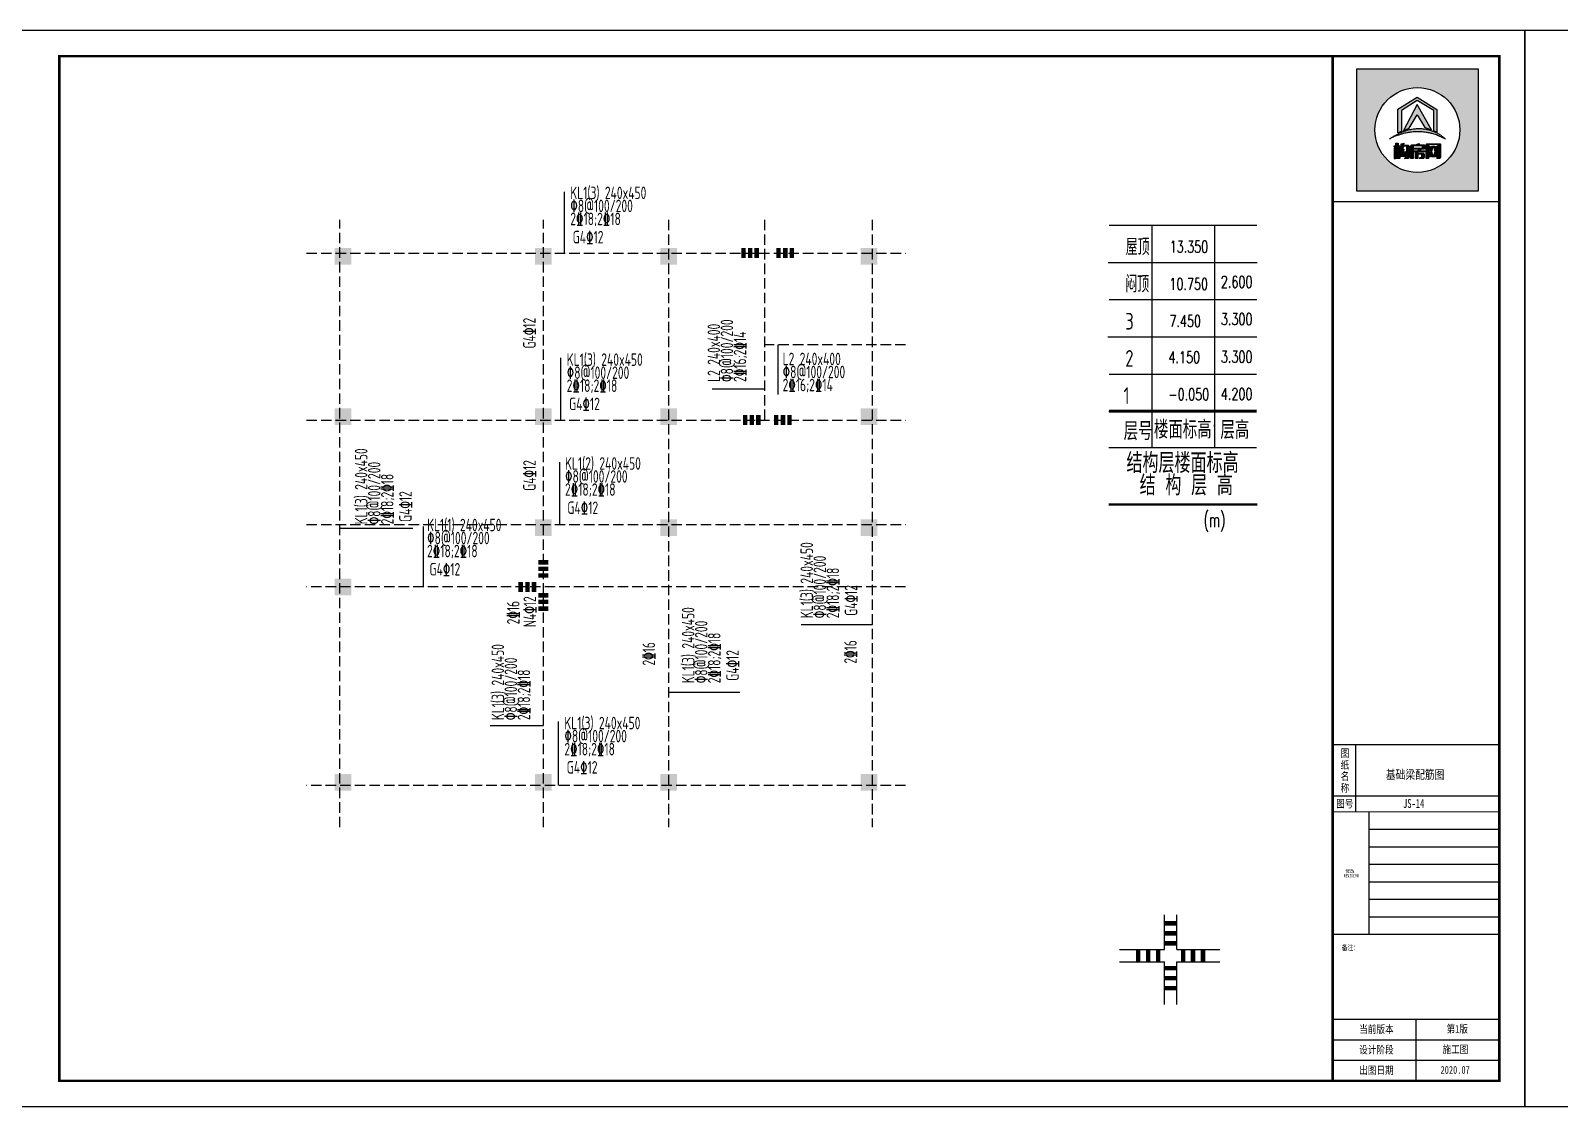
# Model space of a CAD drawing. Header units: millimetres. Extents: x -807114 to 558292, y -468455 to -61603.
# Drawn here: x 114549 to 151186, y -254641 to -228857 of the extents above; entities that cross this region are included whole.
import ezdxf
from ezdxf.enums import TextEntityAlignment as Align

# ---------------------------------------------------------------- set-up
doc = ezdxf.new("R2010")
doc.units = ezdxf.units.MM
doc.header["$LTSCALE"] = 1000
for name, pattern in [('3', [5, 3, -2]), ('DASH', [0.35, 0.25, -0.1]), ('DASHED', [19.05, 12.7, -6.35])]:
    doc.linetypes.add(name, pattern=pattern)
for name, color, linetype in [('BEAM', 4, 'DASHED'), ('PUB_TAB', 117, 'Continuous'), ('PUB_TEXT', 3, 'Continuous'), ('PUB_TITLE', 4, 'Continuous'), ('S_BEAMDIMMASS', 2, 'Continuous'), ('text1', 22, 'Continuous'), ('YHJ_图名', 7, 'Continuous'), ('建-文字', 7, 'Continuous'), ('建-轴', 1, 'Continuous')]:
    doc.layers.add(name, color=color, linetype=linetype)
doc.layers.add('YHG_表格', color=3, linetype='Continuous', lineweight=18)
doc.styles.add('_SIMPLEX', font='txt.shx', dxfattribs={"width": 0.8, "bigfont": 'hztxt.shx'})
doc.styles.add('TSSD_Rein', font='Tssdeng.shx', dxfattribs={"width": 0.7, "bigfont": 'hztxt.shx'})
doc.styles.add('uni-黑体', font='simhei.ttf')
doc.styles.add('ZDBOX', font='simsun.ttc', dxfattribs={"width": 0.7})
doc.styles.add('双线', font='tssdeng2.shx', dxfattribs={"width": 0.75, "bigfont": 'tssdchn.shx'})
doc.styles.add('宋体', font='simsun.ttc', dxfattribs={"width": 0.8})

# ---------------------------------------------------------------- blocks, each defined once
blk = doc.blocks.new('sadasfafa')
h = blk.add_hatch(color=252)
h.dxf.hatch_style = 1
h.paths.add_polyline_path([(1853311, -2488040), (1853311, -2490368), (1855639, -2490368), (1855639, -2488040)])
h.paths.add_polyline_path([(1855286, -2489204, 1), (1853664, -2489204, 1)], flags=16)
edge = h.paths.add_edge_path(flags=0)
edge.add_spline(control_points=[(1853945, -2489376), (1853935, -2489385), (1854022, -2489327), (1854064, -2489324), (1854178, -2489280), (1854273, -2489257), (1854375, -2489242), (1854470, -2489236), (1854555, -2489239), (1854630, -2489250), (1854700, -2489259), (1854781, -2489280), (1854854, -2489303), (1854917, -2489335), (1854967, -2489354), (1854993, -2489368), (1855014, -2489382), (1854982, -2489354), (1854965, -2489332), (1854910, -2489297), (1854854, -2489260), (1854784, -2489234), (1854713, -2489206), (1854640, -2489189), (1854569, -2489179), (1854497, -2489176), (1854414, -2489178), (1854321, -2489198), (1854229, -2489222), (1854147, -2489257), (1854080, -2489292), (1854021, -2489325), (1853977, -2489352), (1853953, -2489369), (1853945, -2489376)], knot_values=[0, 0, 0, 0, 114.670179, 423.637006, 763.89867, 1083.683754, 1343.405239, 1688.07646, 1952.326814, 2113.699055, 2375.693807, 2595.188681, 2872.839541, 3068.155951, 3238.592156, 3348.056762, 3361.095167, 3431.805845, 3527.265261, 3733.200323, 3952.805082, 4160.23278, 4398.128766, 4650.488133, 4837.16968, 5050.428326, 5308.684497, 5588.159898, 5913.430939, 6163.12325, 6398.139207, 6601.625078, 6772.549769, 6871.149972, 6871.149972, 6871.149972, 6871.149972], degree=3, periodic=1)
h.paths.add_polyline_path([(1854530, -2489580), (1854534, -2489580), (1854534, -2489603), (1854618, -2489603), (1854618, -2489621), (1854481, -2489621), (1854481, -2489650), (1854589, -2489650), (1854599, -2489656), (1854606, -2489666), (1854606, -2489733), (1854600, -2489742), (1854590, -2489750), (1854506, -2489750), (1854514, -2489740), (1854518, -2489731), (1854552, -2489731), (1854558, -2489728), (1854560, -2489721), (1854560, -2489675), (1854558, -2489670), (1854553, -2489667), (1854481, -2489667), (1854481, -2489750), (1854436, -2489750), (1854436, -2489626), (1854433, -2489621), (1854406, -2489621), (1854406, -2489603), (1854488, -2489603), (1854488, -2489590)], flags=0)
h.paths.add_polyline_path([(1854486, -2489468), (1854506, -2489461), (1854506, -2489485), (1854510, -2489489), (1854601, -2489489), (1854609, -2489494), (1854615, -2489502), (1854615, -2489556), (1854607, -2489564), (1854599, -2489569), (1854401, -2489569), (1854394, -2489573), (1854394, -2489750), (1854349, -2489750), (1854349, -2489504), (1854355, -2489495), (1854367, -2489489), (1854462, -2489489), (1854462, -2489474)], flags=0)
h.paths.add_polyline_path([(1854394, -2489554), (1854394, -2489512), (1854404, -2489506), (1854562, -2489506), (1854570, -2489513), (1854570, -2489554)], flags=0)
h.paths.add_polyline_path([(1854214, -2489569), (1854203, -2489632), (1854193, -2489683), (1854194, -2489689), (1854218, -2489689), (1854220, -2489683), (1854214, -2489633), (1854254, -2489614), (1854263, -2489686), (1854263, -2489700), (1854255, -2489709), (1854159, -2489709), (1854150, -2489702), (1854148, -2489692), (1854173, -2489569)], flags=0)
h.paths.add_polyline_path([(1854187, -2489466), (1854213, -2489458), (1854207, -2489496), (1854296, -2489496), (1854305, -2489498), (1854312, -2489505), (1854314, -2489513), (1854314, -2489733), (1854310, -2489741), (1854301, -2489750), (1854231, -2489750), (1854238, -2489741), (1854243, -2489730), (1854261, -2489730), (1854268, -2489727), (1854270, -2489720), (1854270, -2489531), (1854270, -2489526), (1854267, -2489521), (1854260, -2489516), (1854202, -2489516), (1854201, -2489534), (1854196, -2489558), (1854150, -2489558), (1854159, -2489535), (1854165, -2489504), (1854167, -2489471)], flags=0)
h.paths.add_polyline_path([(1854140, -2489544), (1854140, -2489750), (1854114, -2489750), (1854114, -2489544)], flags=0)
h.paths.add_polyline_path([(1854056, -2489544), (1854053, -2489750), (1854031, -2489750), (1854031, -2489544)], flags=0)
h.paths.add_polyline_path([(1854107, -2489459), (1854107, -2489508), (1854139, -2489508), (1854139, -2489527), (1854107, -2489527), (1854107, -2489750), (1854062, -2489750), (1854062, -2489527), (1854029, -2489527), (1854029, -2489508), (1854062, -2489508), (1854062, -2489459)], flags=0)
h.paths.add_polyline_path([(1854209, -2489211), (1854471, -2488714), (1854743, -2489200), (1854618, -2489155), (1854470, -2488913), (1854318, -2489172)], flags=0)
h.paths.add_polyline_path([(1854102, -2488808), (1854470, -2488575), (1854848, -2488810), (1854848, -2489247), (1854790, -2489223), (1854790, -2488832), (1854471, -2488643), (1854168, -2488829), (1854168, -2489231), (1854102, -2489257)], flags=0)
h.paths.add_polyline_path([(1854685, -2489750), (1854641, -2489750), (1854641, -2489488), (1854641, -2489484), (1854646, -2489475), (1854656, -2489467), (1854898, -2489467), (1854907, -2489471), (1854916, -2489478), (1854916, -2489731), (1854908, -2489743), (1854902, -2489750), (1854847, -2489750), (1854858, -2489732), (1854866, -2489731), (1854869, -2489724), (1854869, -2489718), (1854867, -2489718), (1854836, -2489718), (1854826, -2489684), (1854814, -2489718), (1854746, -2489718), (1854736, -2489684), (1854722, -2489718), (1854689, -2489718), (1854689, -2489709), (1854691, -2489709), (1854720, -2489621), (1854685, -2489512)], flags=0)
h.paths.add_polyline_path([(1854779, -2489518), (1854809, -2489621), (1854781, -2489709), (1854777, -2489709), (1854750, -2489621), (1854775, -2489518)], flags=0)
h = blk.add_hatch(color=7)
h.dxf.hatch_style = 1
h.paths.add_polyline_path([(1854102, -2489257), (1854168, -2489231), (1854168, -2488829), (1854471, -2488643), (1854790, -2488832), (1854790, -2489223), (1854848, -2489247), (1854848, -2488810), (1854470, -2488575), (1854102, -2488808)])
h = blk.add_hatch(color=7)
h.dxf.hatch_style = 1
h.paths.add_polyline_path([(1854318, -2489172), (1854470, -2488913), (1854618, -2489155), (1854743, -2489200), (1854471, -2488714), (1854209, -2489211)])
h = blk.add_hatch(color=7)
h.dxf.hatch_style = 1
edge = h.paths.add_edge_path()
edge.add_spline(control_points=[(1853945, -2489376), (1853953, -2489369), (1853977, -2489352), (1854021, -2489325), (1854080, -2489292), (1854147, -2489257), (1854229, -2489222), (1854321, -2489198), (1854414, -2489178), (1854497, -2489176), (1854569, -2489179), (1854640, -2489189), (1854713, -2489206), (1854784, -2489234), (1854854, -2489260), (1854910, -2489297), (1854965, -2489332), (1854982, -2489354), (1855014, -2489382), (1854993, -2489368), (1854967, -2489354), (1854917, -2489335), (1854854, -2489303), (1854781, -2489280), (1854700, -2489259), (1854630, -2489250), (1854555, -2489239), (1854470, -2489236), (1854375, -2489242), (1854273, -2489257), (1854178, -2489280), (1854064, -2489324), (1854022, -2489327), (1853935, -2489385), (1853945, -2489376)], knot_values=[0, 0, 0, 0, 98.600203, 269.524894, 473.010766, 708.026723, 957.719033, 1282.990074, 1562.465475, 1820.721647, 2033.980292, 2220.661839, 2473.021206, 2710.917192, 2918.34489, 3137.949649, 3343.884711, 3439.344127, 3510.054805, 3523.09321, 3632.557816, 3802.994021, 3998.310431, 4275.961291, 4495.456165, 4757.450917, 4918.823158, 5183.073513, 5527.744733, 5787.466218, 6107.251302, 6447.512966, 6756.479793, 6871.149972, 6871.149972, 6871.149972, 6871.149972], degree=3, periodic=1)
h = blk.add_hatch(color=7)
h.dxf.hatch_style = 1
h.paths.add_polyline_path([(1854062, -2489459), (1854062, -2489508), (1854029, -2489508), (1854029, -2489527), (1854062, -2489527), (1854062, -2489750), (1854107, -2489750), (1854107, -2489527), (1854139, -2489527), (1854139, -2489508), (1854107, -2489508), (1854107, -2489459)])
h = blk.add_hatch(color=7)
h.dxf.hatch_style = 1
h.paths.add_polyline_path([(1854167, -2489471), (1854165, -2489504), (1854159, -2489535), (1854150, -2489558), (1854196, -2489558), (1854201, -2489534), (1854202, -2489516), (1854260, -2489516), (1854267, -2489521), (1854270, -2489526), (1854270, -2489531), (1854270, -2489720), (1854268, -2489727), (1854261, -2489730), (1854243, -2489730), (1854238, -2489741), (1854231, -2489750), (1854301, -2489750), (1854310, -2489741), (1854314, -2489733), (1854314, -2489513), (1854312, -2489505), (1854305, -2489498), (1854296, -2489496), (1854207, -2489496), (1854213, -2489458), (1854187, -2489466)])
h = blk.add_hatch(color=7)
h.dxf.hatch_style = 1
h.paths.add_polyline_path([(1854462, -2489474), (1854462, -2489489), (1854367, -2489489), (1854355, -2489495), (1854349, -2489504), (1854349, -2489750), (1854394, -2489750), (1854394, -2489573), (1854401, -2489569), (1854599, -2489569), (1854607, -2489564), (1854615, -2489556), (1854615, -2489502), (1854609, -2489494), (1854601, -2489489), (1854510, -2489489), (1854506, -2489485), (1854506, -2489461), (1854486, -2489468)])
h.paths.add_polyline_path([(1854394, -2489554), (1854394, -2489512), (1854404, -2489506), (1854562, -2489506), (1854570, -2489513), (1854570, -2489554)], flags=16)
h = blk.add_hatch(color=7)
h.dxf.hatch_style = 1
h.paths.add_polyline_path([(1854685, -2489512), (1854685, -2489493), (1854693, -2489483), (1854862, -2489483), (1854869, -2489491), (1854869, -2489724), (1854866, -2489731), (1854858, -2489732), (1854847, -2489750), (1854902, -2489750), (1854908, -2489743), (1854916, -2489731), (1854916, -2489478), (1854907, -2489471), (1854898, -2489467), (1854656, -2489467), (1854646, -2489475), (1854641, -2489484), (1854641, -2489488), (1854641, -2489750), (1854685, -2489750)])
h = blk.add_hatch(color=7)
h.dxf.hatch_style = 1
h.paths.add_polyline_path([(1854031, -2489544), (1854031, -2489750), (1854053, -2489750), (1854056, -2489544)])
h = blk.add_hatch(color=7)
h.dxf.hatch_style = 1
h.paths.add_polyline_path([(1854114, -2489544), (1854114, -2489750), (1854140, -2489750), (1854140, -2489544)])
h = blk.add_hatch(color=7)
h.dxf.hatch_style = 1
h.paths.add_polyline_path([(1854173, -2489569), (1854148, -2489692), (1854150, -2489702), (1854159, -2489709), (1854255, -2489709), (1854263, -2489700), (1854263, -2489686), (1854254, -2489614), (1854214, -2489633), (1854220, -2489683), (1854218, -2489689), (1854194, -2489689), (1854193, -2489683), (1854203, -2489632), (1854214, -2489569)])
h = blk.add_hatch(color=7)
h.dxf.hatch_style = 1
h.paths.add_polyline_path([(1854488, -2489590), (1854488, -2489603), (1854406, -2489603), (1854406, -2489621), (1854433, -2489621), (1854436, -2489626), (1854436, -2489750), (1854481, -2489750), (1854481, -2489667), (1854553, -2489667), (1854558, -2489670), (1854560, -2489675), (1854560, -2489721), (1854558, -2489728), (1854552, -2489731), (1854518, -2489731), (1854514, -2489740), (1854506, -2489750), (1854590, -2489750), (1854600, -2489742), (1854606, -2489733), (1854606, -2489666), (1854599, -2489656), (1854589, -2489650), (1854481, -2489650), (1854481, -2489621), (1854618, -2489621), (1854618, -2489603), (1854534, -2489603), (1854534, -2489580), (1854530, -2489580)])
h = blk.add_hatch(color=7)
h.dxf.hatch_style = 1
h.paths.add_polyline_path([(1854866, -2489709), (1854840, -2489621), (1854866, -2489512), (1854836, -2489512), (1854824, -2489558), (1854808, -2489512), (1854745, -2489512), (1854734, -2489557), (1854719, -2489512), (1854689, -2489512), (1854720, -2489621), (1854691, -2489709), (1854689, -2489709), (1854689, -2489710), (1854689, -2489718), (1854722, -2489718), (1854736, -2489684), (1854746, -2489718), (1854814, -2489718), (1854826, -2489684), (1854836, -2489718), (1854867, -2489718), (1854867, -2489709)])
h.paths.add_polyline_path([(1854779, -2489518), (1854809, -2489621), (1854781, -2489709), (1854777, -2489709), (1854750, -2489621), (1854775, -2489518)], flags=16)
for points in [[(1855639, -2488040), (1853311, -2488040), (1853311, -2490368), (1855639, -2490368)], [(1854102, -2489257), (1854102, -2488808), (1854470, -2488575), (1854848, -2488810), (1854848, -2489247), (1854790, -2489223), (1854790, -2488832), (1854471, -2488643), (1854168, -2488829), (1854168, -2489231)], [(1854209, -2489211), (1854318, -2489172), (1854470, -2488913), (1854618, -2489155), (1854743, -2489200), (1854471, -2488714)], [(1854062, -2489459), (1854107, -2489459), (1854107, -2489508), (1854139, -2489508), (1854139, -2489527), (1854107, -2489527), (1854107, -2489750), (1854062, -2489750), (1854062, -2489527), (1854029, -2489527), (1854029, -2489508), (1854062, -2489508)], [(1854462, -2489474), (1854486, -2489468), (1854506, -2489461), (1854506, -2489485), (1854510, -2489489), (1854601, -2489489), (1854609, -2489494), (1854615, -2489502), (1854615, -2489556), (1854607, -2489564), (1854599, -2489569), (1854401, -2489569), (1854394, -2489573), (1854394, -2489750), (1854349, -2489750), (1854349, -2489504), (1854355, -2489495), (1854367, -2489489), (1854462, -2489489)], [(1854641, -2489750), (1854641, -2489488), (1854641, -2489484), (1854646, -2489475), (1854656, -2489467), (1854898, -2489467), (1854907, -2489471), (1854916, -2489478), (1854916, -2489731), (1854908, -2489743), (1854902, -2489750), (1854847, -2489750), (1854858, -2489732), (1854866, -2489731), (1854869, -2489724), (1854869, -2489491), (1854862, -2489483), (1854693, -2489483), (1854685, -2489493), (1854685, -2489750)], [(1854056, -2489544), (1854031, -2489544), (1854031, -2489750), (1854053, -2489750)], [(1854114, -2489544), (1854140, -2489544), (1854140, -2489750), (1854114, -2489750)], [(1854394, -2489554), (1854570, -2489554), (1854570, -2489513), (1854562, -2489506), (1854404, -2489506), (1854394, -2489512)], [(1854488, -2489590), (1854530, -2489580), (1854534, -2489580), (1854534, -2489603), (1854618, -2489603), (1854618, -2489621), (1854481, -2489621), (1854481, -2489650), (1854589, -2489650), (1854599, -2489656), (1854606, -2489666), (1854606, -2489733), (1854600, -2489742), (1854590, -2489750), (1854506, -2489750), (1854514, -2489740), (1854518, -2489731), (1854552, -2489731), (1854558, -2489728), (1854560, -2489721), (1854560, -2489675), (1854558, -2489670), (1854553, -2489667), (1854481, -2489667), (1854481, -2489750), (1854436, -2489750), (1854436, -2489626), (1854433, -2489621), (1854406, -2489621), (1854406, -2489603), (1854488, -2489603)], [(1854775, -2489518), (1854779, -2489518), (1854809, -2489621), (1854781, -2489709), (1854777, -2489709), (1854750, -2489621)]]:
    blk.add_lwpolyline(points, close=True)
for points in [[(1854167, -2489471), (1854187, -2489466), (1854213, -2489458), (1854207, -2489496), (1854296, -2489496), (1854305, -2489498), (1854312, -2489505), (1854314, -2489513), (1854314, -2489733), (1854310, -2489741), (1854301, -2489750), (1854231, -2489750), (1854238, -2489741), (1854243, -2489730), (1854261, -2489730), (1854268, -2489727), (1854270, -2489720), (1854270, -2489531), (1854270, -2489526), (1854267, -2489521), (1854260, -2489516), (1854202, -2489516), (1854201, -2489534), (1854196, -2489558), (1854150, -2489558), (1854150, -2489558), (1854159, -2489535), (1854165, -2489504), (1854167, -2489471)], [(1854173, -2489569), (1854214, -2489569), (1854203, -2489632), (1854193, -2489683), (1854194, -2489689), (1854218, -2489689), (1854220, -2489683), (1854214, -2489633), (1854254, -2489614), (1854263, -2489686), (1854263, -2489700), (1854255, -2489709), (1854159, -2489709), (1854150, -2489702), (1854148, -2489692), (1854173, -2489569)], [(1854866, -2489709), (1854866, -2489709), (1854867, -2489709), (1854867, -2489718), (1854836, -2489718), (1854826, -2489684), (1854814, -2489718), (1854746, -2489718), (1854736, -2489684), (1854722, -2489718), (1854689, -2489718), (1854689, -2489710), (1854689, -2489709), (1854691, -2489709), (1854720, -2489621), (1854689, -2489512)]]:
    blk.add_lwpolyline(points)
at = {"color": 7}
blk.add_lwpolyline([(1854689, -2489512), (1854719, -2489512), (1854734, -2489557), (1854745, -2489512), (1854808, -2489512), (1854824, -2489558), (1854836, -2489512), (1854866, -2489512), (1854840, -2489621), (1854866, -2489709)], dxfattribs=at)
blk.add_circle((1854475, -2489204), 811)
at = {"start_tangent": (-0.74079, -0.671736), "end_tangent": (-0.74079, -0.671736)}
blk.add_spline([(1853945, -2489376), (1853977, -2489357), (1854071, -2489318), (1854178, -2489282), (1854280, -2489257), (1854365, -2489245), (1854479, -2489238), (1854566, -2489241), (1854619, -2489248), (1854704, -2489261), (1854775, -2489279), (1854861, -2489308), (1854920, -2489335), (1854972, -2489357), (1855003, -2489375), (1855007, -2489377), (1854990, -2489361), (1854968, -2489339), (1854913, -2489299), (1854851, -2489261), (1854787, -2489235), (1854714, -2489208), (1854633, -2489189), (1854572, -2489180), (1854501, -2489177), (1854416, -2489181), (1854326, -2489198), (1854222, -2489227), (1854146, -2489259), (1854077, -2489294), (1854019, -2489327), (1853971, -2489357), (1853945, -2489376)], degree=3, dxfattribs=at)

msp = doc.modelspace()

# ---------------------------------------------------------------- hatches: boundary and pattern name
h = msp.add_hatch(color=256)
h.dxf.hatch_style = 1
h.paths.add_polyline_path([(134439, -237911.2), (134439, -238311.2), (134839, -238311.2), (134839, -237911.2)])
h.paths.add_polyline_path([(121839, -246671.2), (121839, -247071.2), (122239, -247071.2), (122239, -246671.2)])
h.paths.add_polyline_path([(129639, -240571.2), (129639, -240971.2), (130039, -240971.2), (130039, -240571.2)])
h.paths.add_polyline_path([(121839, -241991.2), (121839, -242391.2), (122239, -242391.2), (122239, -241991.2)])
h.paths.add_polyline_path([(126639, -237911.2), (126639, -238311.2), (127039, -238311.2), (127039, -237911.2)])
h.paths.add_polyline_path([(134439, -234471.2), (134839, -234471.2), (134839, -234071.2), (134439, -234071.2)])
h.paths.add_polyline_path([(121839, -234471.2), (122239, -234471.2), (122239, -234071.2), (121839, -234071.2)])
h.paths.add_polyline_path([(129639, -246671.2), (129639, -247071.2), (130039, -247071.2), (130039, -246671.2)])
h.paths.add_polyline_path([(134439, -246671.2), (134439, -247071.2), (134839, -247071.2), (134839, -246671.2)])
h.paths.add_polyline_path([(121839, -237911.2), (121839, -238311.2), (122239, -238311.2), (122239, -237911.2)])
h.paths.add_polyline_path([(126639, -246671.2), (126639, -247071.2), (127039, -247071.2), (127039, -246671.2)])
h.paths.add_polyline_path([(126639, -234471.2), (127039, -234471.2), (127039, -234071.2), (126639, -234071.2)])
h.paths.add_polyline_path([(129639, -234471.2), (130039, -234471.2), (130039, -234071.2), (129639, -234071.2)])
h.paths.add_polyline_path([(134439, -240571.2), (134439, -240971.2), (134839, -240971.2), (134839, -240571.2)])
h.paths.add_polyline_path([(129639, -237911.2), (129639, -238311.2), (130039, -238311.2), (130039, -237911.2)])
h.paths.add_polyline_path([(126639, -240571.2), (126639, -240971.2), (127039, -240971.2), (127039, -240571.2)])

# ---------------------------------------------------------------- linework, layer by layer
for p, q in [((127337.1, -232720.4), (127337.1, -234191.2)), ((132466, -237581.2), (132466, -236391.2)), ((127250.6, -236698.7), (127250.6, -238191.2)), ((130884.4, -237445), (132139, -237445)), ((127225.2, -239204.2), (127225.2, -240691.2)), ((123707.5, -240790.4), (121959, -240790.4)), ((123958.8, -240743.4), (123958.8, -242191.2)), ((133018.2, -243087.8), (134722.6, -243087.8)), ((131544.6, -244724.8), (129839, -244724.8)), ((127192.7, -245415.7), (127192.7, -246951.2)), ((125561.6, -245515.4), (126839, -245515.4)), ((146306, -247581.2), (146306, -245969.7)), ((145753.5, -247197.5), (149743.9, -247197.5))]:
    msp.add_line(p, q)
at = {"const_width": 30.7}
for points in [[(145753.5, -232958.5), (149743.9, -232958.5)], [(145753.5, -245969.7), (149743.9, -245969.7)], [(145753.5, -247581.2), (149743.9, -247581.2)], [(145753.5, -250514.4), (149743.9, -250514.4)]]:
    msp.add_lwpolyline(points, dxfattribs=at)
at = {"layer": 'BEAM', "linetype": '3'}
for p, q in [((141718.9, -250880.3), (141718.9, -250053.2)), ((142017.8, -250880.3), (142017.8, -250053.2)), ((140642.7, -250880.3), (141718.9, -250880.3)), ((142017.8, -250880.3), (143045.5, -250880.3)), ((140642.7, -251179.2), (141718.9, -251179.2)), ((141718.9, -252199.3), (141718.9, -251179.2)), ((142017.8, -251179.2), (143045.5, -251179.2)), ((142017.8, -252199.3), (142017.8, -251179.2))]:
    msp.add_line(p, q, dxfattribs=at)
at = {"layer": 'PUB_TAB'}
msp.add_line((140387.2, -237978.6), (143923.9, -237978.6), dxfattribs=at)
msp.add_line((140387.2, -237978.6), (143923.9, -237978.6), dxfattribs=at)
msp.add_line((140387.2, -237978.6), (143923.9, -237978.6), dxfattribs=at)
msp.add_line((140387.2, -237978.6), (143923.9, -237978.6), dxfattribs=at)
msp.add_line((140387.2, -237978.6), (143923.9, -237978.6), dxfattribs=at)
msp.add_line((140387.2, -237978.6), (143923.9, -237978.6), dxfattribs=at)
msp.add_line((140387.2, -237978.6), (143923.9, -237978.6), dxfattribs=at)
msp.add_line((140387.2, -237978.6), (143923.9, -237978.6), dxfattribs=at)
at = {"layer": 'PUB_TITLE'}
for p, q in [((145753.5, -252553.8), (149743.9, -252553.8)), ((147748.7, -254027.2), (147748.7, -252553.8)), ((145753.5, -253045), (149743.9, -253045)), ((145753.5, -253536.1), (149743.9, -253536.1))]:
    msp.add_line(p, q, dxfattribs=at)
for points in [[(113891.7, -254641.1), (150357.8, -254641.1), (150357.8, -228857), (113891.7, -228857)], [(150357.8, -254641.1), (186823.9, -254641.1), (186823.9, -228857), (150357.8, -228857)], [(115237.1, -254027.2), (149743.9, -254027.2), (149743.9, -229470.9), (115237.1, -229470.9)]]:
    msp.add_lwpolyline(points, close=True, dxfattribs=at)
at = {"layer": 'PUB_TITLE', "const_width": 61.4}
msp.add_lwpolyline([(115237.1, -254027.2), (149743.9, -254027.2), (149743.9, -229470.9), (115237.1, -229470.9)], close=True, dxfattribs=at)
msp.add_lwpolyline([(145753.5, -254027.2), (145753.5, -229470.9)], dxfattribs=at)
at = {"layer": 'PUB_TITLE'}
msp.add_lwpolyline([(145753.5, -250514.4), (149743.9, -250514.4)], dxfattribs=at)
for points in [[(146621.7, -247581.2), (146621.7, -247581.2), (146621.7, -250496), (146621.7, -250496)], [(146621.7, -248000.2), (146621.7, -248000.2), (148947.2, -248000.2), (149743.9, -248000.2)], [(146621.7, -248419.3), (146621.7, -248419.3), (148947.2, -248419.3), (149743.9, -248419.3)], [(146621.7, -248838.3), (146621.7, -248838.3), (148947.2, -248838.3), (149743.9, -248838.3)], [(146621.7, -249257.3), (146621.7, -249257.3), (148947.2, -249257.3), (149743.9, -249257.3)], [(146621.7, -249676.4), (146621.7, -249676.4), (148947.2, -249676.4), (149743.9, -249676.4)], [(146621.7, -250095.4), (146621.7, -250095.4), (148947.2, -250095.4), (149743.9, -250095.4)]]:
    msp.add_open_spline(points, degree=3, dxfattribs=at)
at = {"layer": 'text1', "color": 1, "const_width": 107.6}
for points in [[(131632.5, -234311.2), (131632.5, -234071.2)], [(131794.5, -234311.2), (131794.5, -234071.2)], [(131950, -234311.2), (131950, -234071.2)], [(132472.8, -234311.2), (132472.8, -234071.2)], [(132634.8, -234311.2), (132634.8, -234071.2)], [(132790.2, -234311.2), (132790.2, -234071.2)], [(131672.6, -238311.2), (131672.6, -238071.2)], [(131834.6, -238311.2), (131834.6, -238071.2)], [(131990, -238311.2), (131990, -238071.2)], [(132416, -238311.2), (132416, -238071.2)], [(132578, -238311.2), (132578, -238071.2)], [(132733.5, -238311.2), (132733.5, -238071.2)], [(126959, -241600), (126719, -241600)], [(126959, -241755.4), (126719, -241755.4)], [(126294.4, -242311.2), (126294.4, -242071.2)], [(126456.4, -242311.2), (126456.4, -242071.2)], [(126611.8, -242311.2), (126611.8, -242071.2)], [(126959, -241917.4), (126719, -241917.4)], [(126959, -242393.9), (126719, -242393.9)], [(126959, -242549.4), (126719, -242549.4)], [(126959, -242711.4), (126719, -242711.4)], [(142017.8, -250252.4), (141718.9, -250252.4)], [(142017.8, -250491.5), (141718.9, -250491.5)], [(141091.1, -251179.1), (141091.1, -250880.1)], [(141330.3, -251179.1), (141330.3, -250880.1)], [(141569.4, -251179.1), (141569.4, -250880.1)], [(142017.8, -250730.7), (141718.9, -250730.7)], [(142167.3, -251179.1), (142167.3, -250880.1)], [(142406.4, -251179.1), (142406.4, -250880.1)], [(142645.6, -251179.1), (142645.6, -250880.1)], [(142017.8, -251328.5), (141718.9, -251328.5)], [(142017.8, -251567.7), (141718.9, -251567.7)], [(142017.8, -251806.8), (141718.9, -251806.8)]]:
    msp.add_lwpolyline(points, dxfattribs=at)
at = {"layer": 'YHG_表格', "color": 1, "const_width": 70}
msp.add_lwpolyline([(140392.1, -237978.6), (143928.8, -237978.6)], dxfattribs=at)
at = {"layer": 'YHJ_图名', "color": 3}
for p, q in [((140397, -233524.2), (143933.6, -233524.2)), ((141422.1, -233524.2), (141422.1, -238851.5)), ((142921.4, -233524.2), (142921.4, -238308.7)), ((140370.2, -234415), (143933.6, -234415)), ((140397, -234415), (143933.6, -234415)), ((140397, -234415), (143933.6, -234415)), ((140401.8, -234415), (143938.5, -234415)), ((142921.4, -234415), (142921.4, -238308.7)), ((142921.4, -234415), (142921.4, -238308.7)), ((142921.4, -234415), (142921.4, -238308.7)), ((140397, -235305.9), (143933.6, -235305.9)), ((140365.4, -236196.8), (143928.8, -236196.8)), ((140392.1, -236196.8), (143928.8, -236196.8)), ((140397, -236196.8), (143933.6, -236196.8)), ((140392.1, -237087.7), (143928.8, -237087.7)), ((140392.1, -237978.6), (143928.8, -237978.6)), ((142921.4, -238344.9), (142921.4, -238308.7)), ((142921.4, -238341.5), (142921.4, -238308.7)), ((142921.4, -238308.7), (142921.4, -238851.5)), ((140387.2, -238851.5), (143928.8, -238851.5))]:
    msp.add_line(p, q, dxfattribs=at)
at = {"layer": 'YHJ_图名', "color": 3, "const_width": 54.9}
msp.add_lwpolyline([(140387.2, -240212.2), (143945.7, -240212.2)], dxfattribs=at)
at = {"layer": '建-轴', "linetype": 'DASH'}
for p, q in [((121959, -247951.2), (121959, -233391.2)), ((126839, -247951.2), (126839, -233391.2)), ((129839, -233391.2), (129839, -247951.2)), ((132139, -233391.2), (132139, -238191.2)), ((134719, -233391.2), (134719, -247951.2)), ((121159, -234191.2), (135519, -234191.2)), ((135519, -236391.2), (132139, -236391.2)), ((121159, -238191.2), (135519, -238191.2)), ((121159, -240691.2), (135519, -240691.2)), ((135519, -242191.2), (121159, -242191.2)), ((135519, -246951.2), (121159, -246951.2))]:
    msp.add_line(p, q, dxfattribs=at)

# ---------------------------------------------------------------- block references
at = {"xscale": 1.254, "yscale": 1.254, "zscale": 1.254}
msp.add_blockref('sadasfafa', (-2177728.6, 2890222.4), dxfattribs=at)

# ---------------------------------------------------------------- texts
at = {"style": 'TSSD_Rein', "width": 0.7}
for s, p in [('G4%%13112', (126652.1, -236477.9)), ('G4%%13112', (126653.1, -239889.5)), ('N4%%13112', (126661.9, -243155.2))]:
    msp.add_text(s, height=300, rotation=90, dxfattribs=at).set_placement(p)
for p in [(126355.7, -243088), (129603.3, -244074.7), (134435.4, -244029.1)]:
    msp.add_text('2%%13216', height=300, rotation=90, dxfattribs=at).set_placement(p, align=Align.BOTTOM_LEFT)
at = {"style": 'ZDBOX', "width": 0.8}
for s, height, p in [('图', 184.2, (146046.3, -246175.1)), ('纸', 184.2, (146046.3, -246452.9)), ('称', 184.2, (146046.3, -247003.6)), ('名', 184.2, (146046.3, -246721.3)), ('图号', 184.17, (146042.6, -247383.5)), ('备注：', 122.78, (146177.6, -250830.7))]:
    msp.add_text(s, height=height, dxfattribs=at).set_placement(p, align=Align.MIDDLE)
for s, p in [('当前版本', (146387.3, -252883.6)), ('第1版', (148480.8, -252875.2)), ('施工图', (148384.6, -253366.3)), ('设计阶段', (146387.3, -253374.8)), ('出图日期', (146387.3, -253865.9)), ('2020.07', (148336.5, -253857.5))]:
    msp.add_text(s, height=184.17, dxfattribs=at).set_placement(p)
at = {"layer": 'PUB_TAB', "color": 7, "style": '_SIMPLEX', "width": 0.7}
for s, p in [('13.350', (141844.8, -234179.1)), ('10.750', (141839.9, -235070)), ('2.600', (143073.2, -235020.6)), ('7.450', (141839.9, -235960.9)), ('3.300', (143073.2, -235911.5)), ('4.150', (141818.8, -236824.7)), ('3.300', (143073.2, -236815.7)), ('-0.050', (141818.8, -237715.6)), ('4.200', (143073.2, -237706.6))]:
    msp.add_text(s, height=280, dxfattribs=at).set_placement(p)
at = {"layer": 'PUB_TEXT', "color": 8, "style": '宋体', "width": 0.7}
msp.add_text('REVISION', height=78.05, dxfattribs=at).set_placement((146016.2, -249170.8), align=Align.BOTTOM_LEFT)
at = {"layer": 'PUB_TEXT', "color": 8, "style": '宋体'}
msp.add_text('修改', height=78.05, dxfattribs=at).set_placement((146058.8, -249042.7))
at = {"layer": 'S_BEAMDIMMASS', "style": 'TSSD_Rein', "width": 0.7}
for s, p in [('KL1(3) 240x450', (127482.6, -232985.8)), ('%%1308@100/200', (127482.6, -233298.3)), ('2%%13218;2%%13218', (127482.6, -233610.8)), ('KL1(3) 240x450', (127396.8, -236983.1)), ('L2 240x400', (132570.6, -236966.5)), ('%%1308@100/200', (127396.8, -237295.6)), ('%%1308@100/200', (132570.6, -237279)), ('2%%13218;2%%13218', (127396.8, -237608.1)), ('2%%13216;2%%13214', (132570.6, -237591.5)), ('KL1(2) 240x450', (127355.9, -239471.6)), ('%%1308@100/200', (127355.9, -239784.1)), ('2%%13218;2%%13218', (127355.9, -240096.6)), ('KL1(1) 240x450', (124050.7, -240946.2)), ('%%1308@100/200', (124050.7, -241258.7)), ('2%%13218;2%%13218', (124050.7, -241571.2)), ('KL1(3) 240x450', (127340.4, -245692.8)), ('%%1308@100/200', (127340.4, -246005.3)), ('2%%13218;2%%13218', (127340.4, -246317.8))]:
    msp.add_text(s, height=300, dxfattribs=at).set_placement(p, align=Align.BOTTOM_LEFT)
for p in [(127539.6, -233957), (127453.8, -237954.3), (127412.9, -240442.9), (124107.7, -241917.5), (127397.3, -246664)]:
    msp.add_text('G4%%13112', height=300, dxfattribs=at).set_placement(p)
for s, p in [('L2 240x400', (131163, -237277.2)), ('%%1308@100/200', (131475.5, -237277.2)), ('2%%13216;2%%13214', (131788, -237277.2)), ('KL1(3) 240x450', (122711.2, -240691.2)), ('%%1308@100/200', (123023.7, -240691.2)), ('2%%13218;2%%13218', (123336.2, -240691.2)), ('KL1(3) 240x450', (133389.1, -242941.3)), ('%%1308@100/200', (133701.6, -242941.3)), ('2%%13218;2%%13218', (134014.1, -242941.3)), ('KL1(3) 240x450', (130547.8, -244498.8)), ('%%1308@100/200', (130860.3, -244498.8)), ('KL1(3) 240x450', (125986.1, -245382.9)), ('2%%13218;2%%13218', (131172.8, -244498.8)), ('%%1308@100/200', (126298.6, -245383)), ('2%%13218;2%%13218', (126611.1, -245383))]:
    msp.add_text(s, height=300, rotation=90, dxfattribs=at).set_placement(p, align=Align.BOTTOM_LEFT)
for p in [(123682.4, -240634.3), (134360.4, -242884.4), (131519.1, -244441.8)]:
    msp.add_text('G4%%13112', height=300, rotation=90, dxfattribs=at).set_placement(p)
at = {"layer": 'YHJ_图名', "color": 3}
for s, height, style, width, p in [('屋顶', 400, '双线', 0.75, (140793.2, -234241.9)), ('闷顶', 400, '双线', 0.75, (140783.5, -235132.7)), ('3', 400, '双线', 0.75, (140783.5, -236023.6)), ('2', 400, '双线', 0.75, (140783.5, -236914.5)), ('1', 400, '双线', 0.75, (140740.2, -237805.4)), ('层号', 432, 'TSSD_Rein', 0.8, (140744.5, -238673.5, 7182)), ('楼面标高', 432, 'TSSD_Rein', 0.8, (141468.4, -238636, 7980)), ('层高', 432, 'TSSD_Rein', 0.8, (143061.7, -238644.5, 7182)), ('结构层楼面标高', 480, 'TSSD_Rein', 0.8, (140810.4, -239460, 7980)), ('结 构 层 高', 480, 'TSSD_Rein', 0.8, (141125.6, -239995, 7980)), ('(m)', 346.71, '_SIMPLEX', 0.6, (142660, -240757.1))]:
    msp.add_text(s, height=height, dxfattribs=dict(at, style=style, width=width)).set_placement(p)
at = {"layer": '建-文字', "style": 'uni-黑体'}
for s, width, p in [('基础梁配筋图', 0.8, (147027.8, -246791.9)), ('JS-14', 0.7, (147438.4, -247486.4))]:
    msp.add_text(s, height=213.77, dxfattribs=dict(at, width=width)).set_placement(p)

doc.saveas('drawing.dxf')
